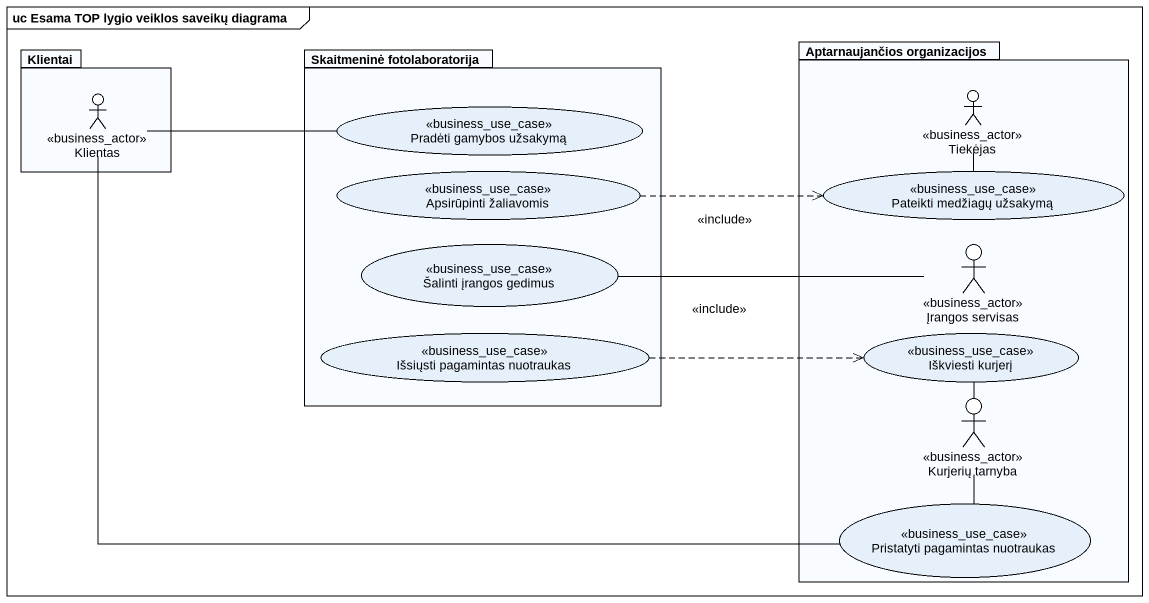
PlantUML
@startuml
mainframe uc Esama TOP lygio veiklos saveikų diagrama
package Klientai {
  actor Klientas <<business_actor>>
}
package "Skaitmeninė fotolaboratorija" as Skaitmeninė_fotolaboratorija {
  usecase "Pradėti gamybos užsakymą" as Pradėti_gamybos_užsakymą <<business_use_case>>
  usecase "Apsirūpinti žaliavomis" as Apsirūpinti_žaliavomis <<business_use_case>>
  usecase "Šalinti įrangos gedimus" as Šalinti_įrangos_gedimus <<business_use_case>>
  usecase "Išsiųsti pagamintas nuotraukas" as Išsiųsti_pagamintas <<business_use_case>>
}
package "Aptarnaujančios organizacijos" as Aptarnaujančios {
  actor Tiekėjas <<business_actor>>
  usecase "Pateikti medžiagų užsakymą" as Pateikti_medžiagų_užsakymą <<business_use_case>>
  actor "Įrangos servisas" as Įrangos_servisas <<business_actor>>
  usecase "Iškviesti kurjerį" as Iškviesti_kurjerį <<business_use_case>>
  actor "Kurjerių tarnyba" as Kurjerių_tarnyba <<business_actor>>
  usecase "Pristatyti pagamintas nuotraukas" as Pristatyti_pagamintas <<business_use_case>>
}
Klientas -right- Pradėti_gamybos_užsakymą
Apsirūpinti_žaliavomis .right.> Pateikti_medžiagų_užsakymą : <<include>>
Pateikti_medžiagų_užsakymą -up- Tiekėjas
Įrangos_servisas -left- Šalinti_įrangos_gedimus
Išsiųsti_pagamintas .right.> Iškviesti_kurjerį : <<include>>
Iškviesti_kurjerį -- Kurjerių_tarnyba
Kurjerių_tarnyba -- Pristatyti_pagamintas
Pristatyti_pagamintas -left- Klientas
@enduml
